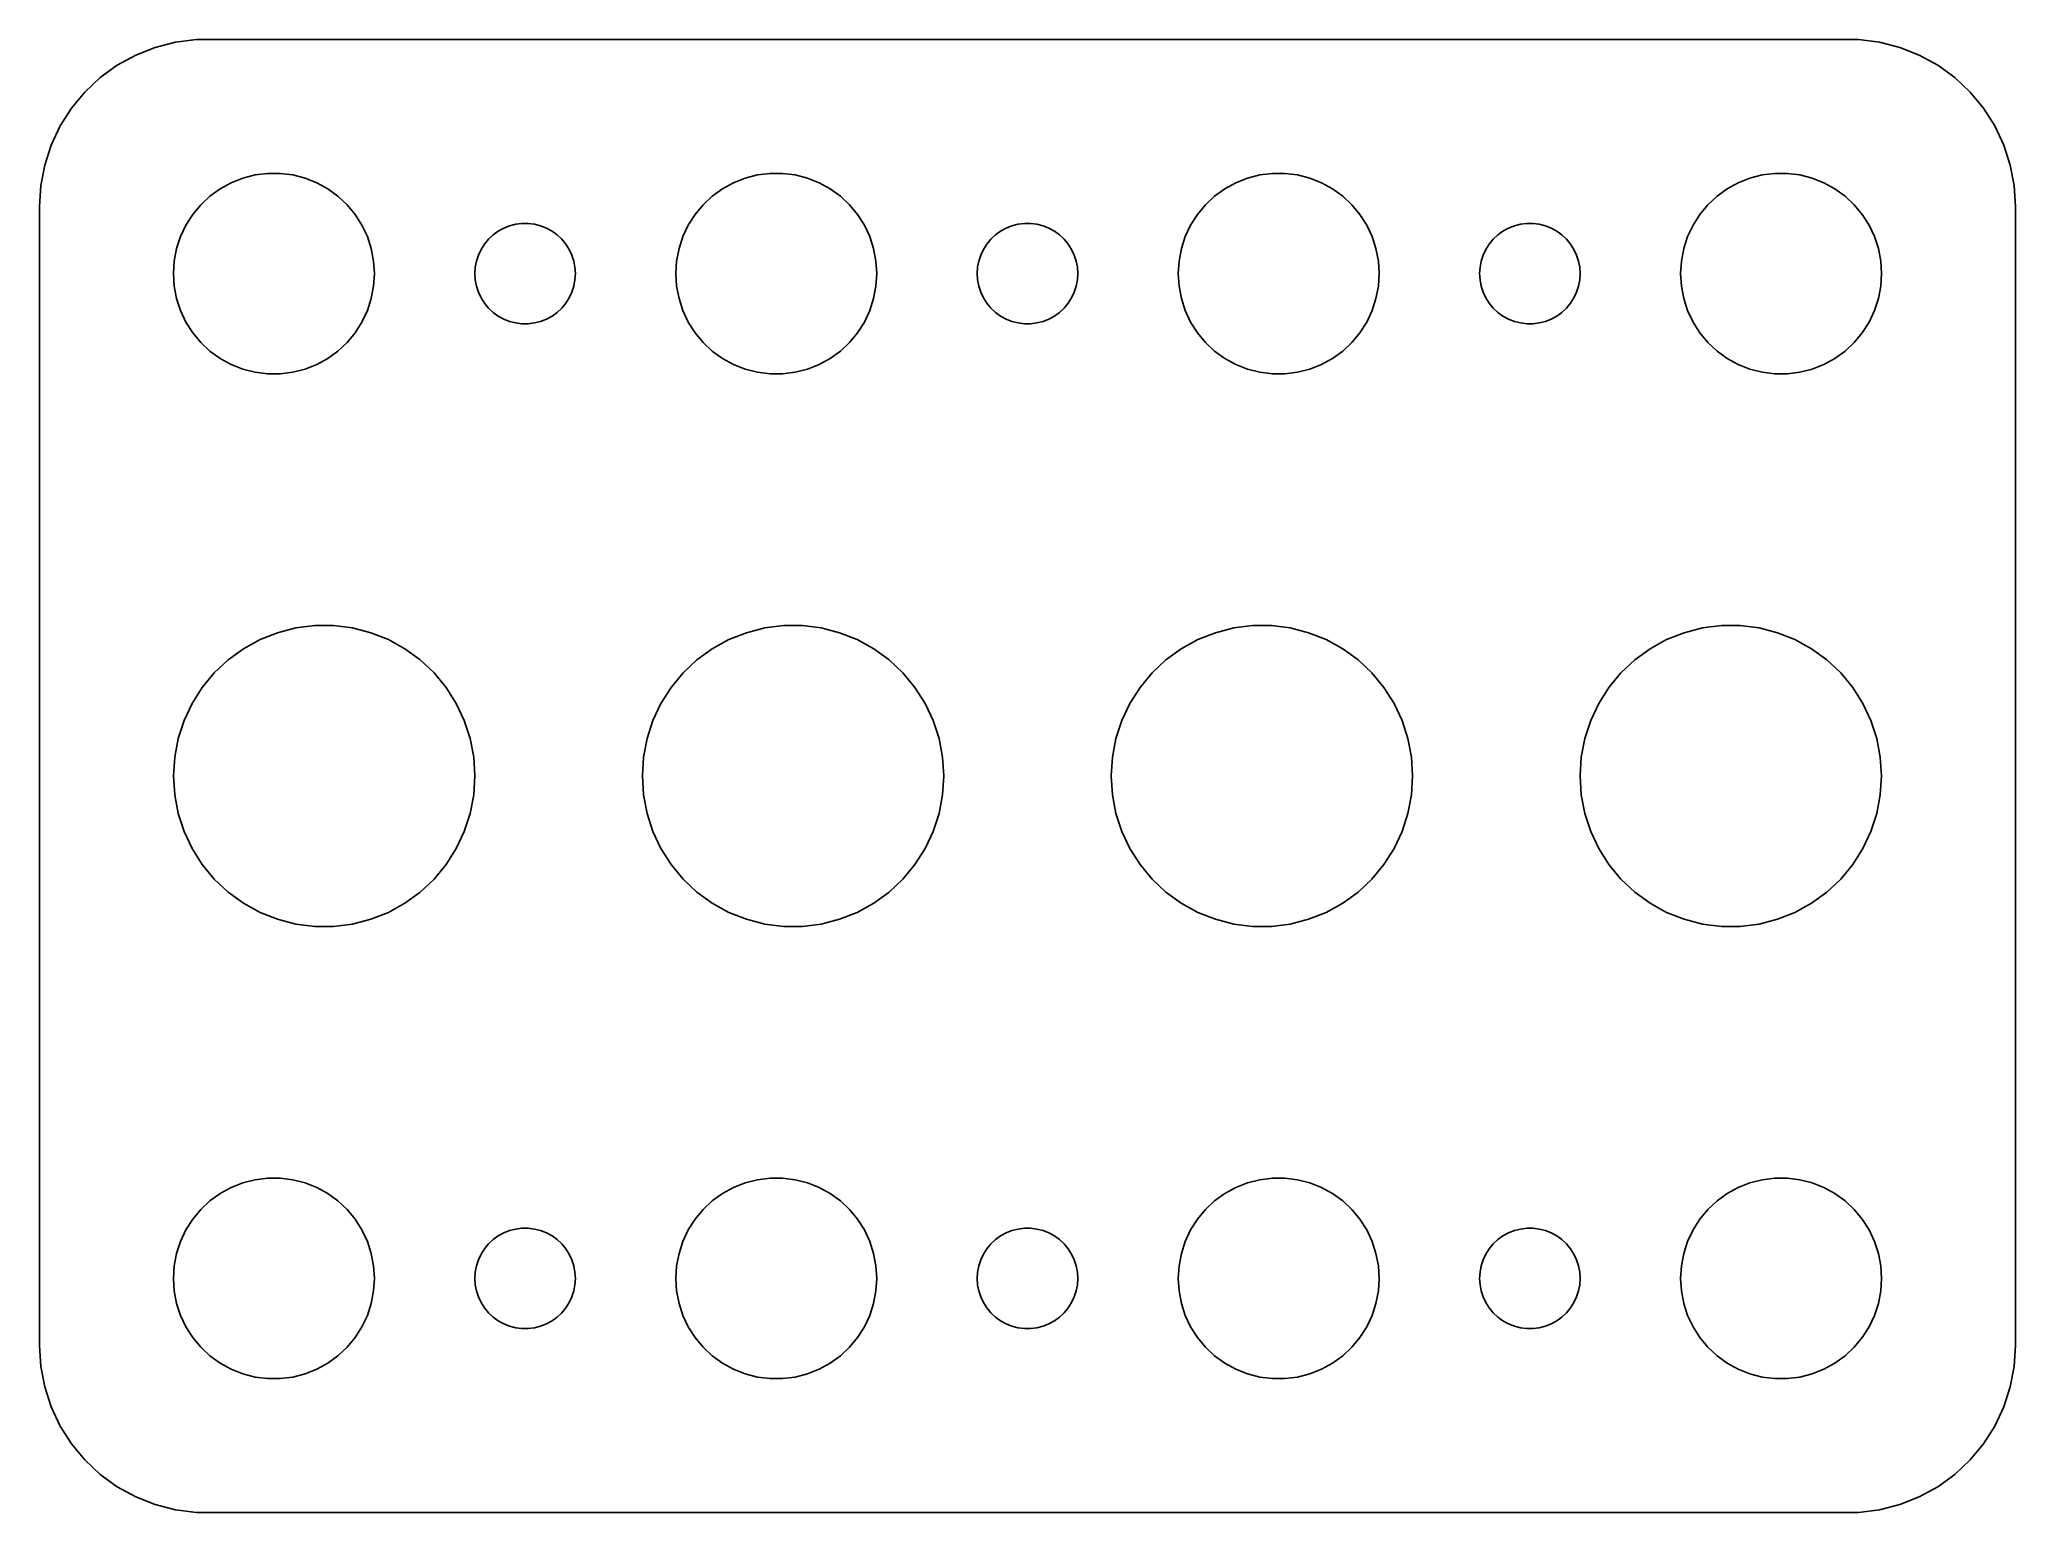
# Model space of a CAD drawing. Header units: metres. Extents: x -29.5 to 29.5, y 32 to 76.
import ezdxf

# ---------------------------------------------------------------- set-up
doc = ezdxf.new("R2010")
doc.units = ezdxf.units.M

msp = doc.modelspace()

# ---------------------------------------------------------------- linework, layer by layer
for p, q in [((-26.6289, 75.5241), (-27.1791, 75.2216)), ((-26.0451, 75.7553), (-26.6289, 75.5241)), ((-25.4369, 75.9114), (-26.0451, 75.7553)), ((-24.8139, 75.9901), (-25.4369, 75.9114)), ((24.8139, 75.9901), (-24.8139, 75.9901)), ((25.4369, 75.9114), (24.8139, 75.9901)), ((26.0451, 75.7553), (25.4369, 75.9114)), ((26.6289, 75.5241), (26.0451, 75.7553)), ((27.1791, 75.2216), (26.6289, 75.5241)), ((-27.1791, 75.2216), (-27.6871, 74.8526)), ((27.6871, 74.8526), (27.1791, 75.2216)), ((-28.1448, 74.4227), (-28.5451, 73.9389)), ((-27.6871, 74.8526), (-28.1448, 74.4227)), ((28.1448, 74.4227), (27.6871, 74.8526)), ((28.5451, 73.9389), (28.1448, 74.4227)), ((-28.5451, 73.9389), (-28.8815, 73.4088)), ((28.8815, 73.4088), (28.5451, 73.9389)), ((-28.8815, 73.4088), (-29.1489, 72.8406)), ((29.1489, 72.8406), (28.8815, 73.4088)), ((-29.1489, 72.8406), (-29.3429, 72.2434)), ((29.3429, 72.2434), (29.1489, 72.8406)), ((-29.3429, 72.2434), (-29.4606, 71.6267)), ((-23.0621, 71.9469), (-22.6884, 71.9941)), ((-22.6884, 71.9941), (-22.3116, 71.9941)), ((-22.3116, 71.9941), (-21.9379, 71.9469)), ((-8.06213, 71.9469), (-7.68837, 71.9941)), ((-7.68837, 71.9941), (-7.31161, 71.9941)), ((-7.31161, 71.9941), (-6.93785, 71.9469)), ((6.93785, 71.9469), (7.31161, 71.9941)), ((7.31161, 71.9941), (7.68837, 71.9941)), ((7.68837, 71.9941), (8.06213, 71.9469)), ((21.9379, 71.9469), (22.3116, 71.9941)), ((22.3116, 71.9941), (22.6884, 71.9941)), ((22.6884, 71.9941), (23.0621, 71.9469)), ((29.4606, 71.6267), (29.3429, 72.2434)), ((-29.4606, 71.6267), (-29.5, 71)), ((-24.4123, 71.3115), (-24.1075, 71.533)), ((-24.1075, 71.533), (-23.7773, 71.7145)), ((-23.7773, 71.7145), (-23.427, 71.8532)), ((-23.427, 71.8532), (-23.0621, 71.9469)), ((-21.9379, 71.9469), (-21.5729, 71.8532)), ((-21.5729, 71.8532), (-21.2227, 71.7145)), ((-21.2227, 71.7145), (-20.8925, 71.533)), ((-20.8925, 71.533), (-20.5877, 71.3115)), ((-9.41226, 71.3115), (-9.10747, 71.533)), ((-9.10747, 71.533), (-8.77733, 71.7145)), ((-8.77733, 71.7145), (-8.42705, 71.8532)), ((-8.42705, 71.8532), (-8.06213, 71.9469)), ((-6.93785, 71.9469), (-6.57294, 71.8532)), ((-6.57294, 71.8532), (-6.22266, 71.7145)), ((-6.22266, 71.7145), (-5.89252, 71.533)), ((-5.89252, 71.533), (-5.58772, 71.3115)), ((5.58772, 71.3115), (5.89252, 71.533)), ((5.89252, 71.533), (6.22266, 71.7145)), ((6.22266, 71.7145), (6.57294, 71.8532)), ((6.57294, 71.8532), (6.93785, 71.9469)), ((8.06213, 71.9469), (8.42705, 71.8532)), ((8.42705, 71.8532), (8.77733, 71.7145)), ((8.77733, 71.7145), (9.10747, 71.533)), ((9.10747, 71.533), (9.41226, 71.3115)), ((20.5877, 71.3115), (20.8925, 71.533)), ((20.8925, 71.533), (21.2227, 71.7145)), ((21.2227, 71.7145), (21.5729, 71.8532)), ((21.5729, 71.8532), (21.9379, 71.9469)), ((23.0621, 71.9469), (23.427, 71.8532)), ((23.427, 71.8532), (23.7773, 71.7145)), ((23.7773, 71.7145), (24.1075, 71.533)), ((24.1075, 71.533), (24.4123, 71.3115)), ((29.5, 71), (29.4606, 71.6267)), ((-29.5, 71), (-29.5, 37)), ((-24.927, 70.7634), (-24.6869, 71.0536)), ((-24.6869, 71.0536), (-24.4123, 71.3115)), ((-20.5877, 71.3115), (-20.3131, 71.0536)), ((-20.3131, 71.0536), (-20.0729, 70.7634)), ((-9.92705, 70.7634), (-9.6869, 71.0536)), ((-9.6869, 71.0536), (-9.41226, 71.3115)), ((-5.58772, 71.3115), (-5.31308, 71.0536)), ((-5.31308, 71.0536), (-5.07294, 70.7634)), ((5.07294, 70.7634), (5.31308, 71.0536)), ((5.31308, 71.0536), (5.58772, 71.3115)), ((9.41226, 71.3115), (9.6869, 71.0536)), ((9.6869, 71.0536), (9.92705, 70.7634)), ((20.0729, 70.7634), (20.3131, 71.0536)), ((20.3131, 71.0536), (20.5877, 71.3115)), ((24.4123, 71.3115), (24.6869, 71.0536)), ((24.6869, 71.0536), (24.927, 70.7634)), ((29.5, 37), (29.5, 71)), ((-25.2893, 70.1044), (-25.1289, 70.4453)), ((-25.1289, 70.4453), (-24.927, 70.7634)), ((-20.0729, 70.7634), (-19.8711, 70.4453)), ((-19.8711, 70.4453), (-19.7107, 70.1044)), ((-15.9561, 70.1558), (-15.8037, 70.2665)), ((-15.8037, 70.2665), (-15.6387, 70.3572)), ((-15.6387, 70.3572), (-15.4635, 70.4266)), ((-15.4635, 70.4266), (-15.2811, 70.4734)), ((-15.2811, 70.4734), (-15.0942, 70.497)), ((-15.0942, 70.497), (-14.9058, 70.497)), ((-14.9058, 70.497), (-14.7189, 70.4734)), ((-14.7189, 70.4734), (-14.5365, 70.4266)), ((-14.5365, 70.4266), (-14.3613, 70.3572)), ((-14.3613, 70.3572), (-14.1963, 70.2665)), ((-14.1963, 70.2665), (-14.0439, 70.1558)), ((-10.2893, 70.1044), (-10.1289, 70.4453)), ((-10.1289, 70.4453), (-9.92705, 70.7634)), ((-5.07294, 70.7634), (-4.87108, 70.4453)), ((-4.87108, 70.4453), (-4.71066, 70.1044)), ((-0.956131, 70.1558), (-0.803726, 70.2665)), ((-0.803726, 70.2665), (-0.638657, 70.3572)), ((-0.638657, 70.3572), (-0.463516, 70.4266)), ((-0.463516, 70.4266), (-0.281067, 70.4734)), ((-0.281067, 70.4734), (-0.094177, 70.497)), ((-0.094177, 70.497), (0.094177, 70.497)), ((0.094177, 70.497), (0.281067, 70.4734)), ((0.281067, 70.4734), (0.463516, 70.4266)), ((0.463516, 70.4266), (0.638657, 70.3572)), ((0.638657, 70.3572), (0.803726, 70.2665)), ((0.803726, 70.2665), (0.956131, 70.1558)), ((4.71066, 70.1044), (4.87108, 70.4453)), ((4.87108, 70.4453), (5.07294, 70.7634)), ((9.92705, 70.7634), (10.1289, 70.4453)), ((10.1289, 70.4453), (10.2893, 70.1044)), ((14.0439, 70.1558), (14.1963, 70.2665)), ((14.1963, 70.2665), (14.3613, 70.3572)), ((14.3613, 70.3572), (14.5365, 70.4266)), ((14.5365, 70.4266), (14.7189, 70.4734)), ((14.7189, 70.4734), (14.9058, 70.497)), ((14.9058, 70.497), (15.0942, 70.497)), ((15.0942, 70.497), (15.2811, 70.4734)), ((15.2811, 70.4734), (15.4635, 70.4266)), ((15.4635, 70.4266), (15.6387, 70.3572)), ((15.6387, 70.3572), (15.8037, 70.2665)), ((15.8037, 70.2665), (15.9561, 70.1558)), ((19.7107, 70.1044), (19.8711, 70.4453)), ((19.8711, 70.4453), (20.0729, 70.7634)), ((24.927, 70.7634), (25.1289, 70.4453)), ((25.1289, 70.4453), (25.2893, 70.1044)), ((-25.4763, 69.376), (-25.4057, 69.7461)), ((-25.4057, 69.7461), (-25.2893, 70.1044)), ((-19.7107, 70.1044), (-19.5942, 69.7461)), ((-19.5942, 69.7461), (-19.5237, 69.376)), ((-16.3947, 69.5522), (-16.3145, 69.7226)), ((-16.3145, 69.7226), (-16.2135, 69.8817)), ((-16.2135, 69.8817), (-16.0934, 70.0268)), ((-16.0934, 70.0268), (-15.9561, 70.1558)), ((-14.0439, 70.1558), (-13.9065, 70.0268)), ((-13.9065, 70.0268), (-13.7865, 69.8817)), ((-13.7865, 69.8817), (-13.6855, 69.7226)), ((-13.6855, 69.7226), (-13.6053, 69.5522)), ((-10.4763, 69.376), (-10.4057, 69.7461)), ((-10.4057, 69.7461), (-10.2893, 70.1044)), ((-4.71066, 70.1044), (-4.59424, 69.7461)), ((-4.59424, 69.7461), (-4.52365, 69.376)), ((-1.39465, 69.5522), (-1.31445, 69.7226)), ((-1.31445, 69.7226), (-1.21352, 69.8817)), ((-1.21352, 69.8817), (-1.09344, 70.0268)), ((-1.09344, 70.0268), (-0.956131, 70.1558)), ((0.956131, 70.1558), (1.09344, 70.0268)), ((1.09344, 70.0268), (1.21352, 69.8817)), ((1.21352, 69.8817), (1.31445, 69.7226)), ((1.31445, 69.7226), (1.39465, 69.5522)), ((4.52365, 69.376), (4.59424, 69.7461)), ((4.59424, 69.7461), (4.71066, 70.1044)), ((10.2893, 70.1044), (10.4057, 69.7461)), ((10.4057, 69.7461), (10.4763, 69.376)), ((13.6053, 69.5522), (13.6855, 69.7226)), ((13.6855, 69.7226), (13.7865, 69.8817)), ((13.7865, 69.8817), (13.9065, 70.0268)), ((13.9065, 70.0268), (14.0439, 70.1558)), ((15.9561, 70.1558), (16.0934, 70.0268)), ((16.0934, 70.0268), (16.2135, 69.8817)), ((16.2135, 69.8817), (16.3145, 69.7226)), ((16.3145, 69.7226), (16.3947, 69.5522)), ((19.5237, 69.376), (19.5942, 69.7461)), ((19.5942, 69.7461), (19.7107, 70.1044)), ((25.2893, 70.1044), (25.4057, 69.7461)), ((25.4057, 69.7461), (25.4763, 69.376)), ((-25.5, 69), (-25.4763, 69.376)), ((-19.5237, 69.376), (-19.5, 69)), ((-16.5, 69), (-16.4882, 69.188)), ((-16.4882, 69.188), (-16.4529, 69.373)), ((-16.4529, 69.373), (-16.3947, 69.5522)), ((-13.6053, 69.5522), (-13.5471, 69.373)), ((-13.5471, 69.373), (-13.5118, 69.188)), ((-13.5118, 69.188), (-13.5, 69)), ((-10.5, 69), (-10.4763, 69.376)), ((-4.52365, 69.376), (-4.5, 69)), ((-1.5, 69), (-1.48816, 69.188)), ((-1.48816, 69.188), (-1.45287, 69.373)), ((-1.45287, 69.373), (-1.39465, 69.5522)), ((1.39465, 69.5522), (1.45287, 69.373)), ((1.45287, 69.373), (1.48816, 69.188)), ((1.48816, 69.188), (1.5, 69)), ((4.5, 69), (4.52365, 69.376)), ((10.4763, 69.376), (10.5, 69)), ((13.5, 69), (13.5118, 69.188)), ((13.5118, 69.188), (13.5471, 69.373)), ((13.5471, 69.373), (13.6053, 69.5522)), ((16.3947, 69.5522), (16.4529, 69.373)), ((16.4529, 69.373), (16.4882, 69.188)), ((16.4882, 69.188), (16.5, 69)), ((19.5, 69), (19.5237, 69.376)), ((25.4763, 69.376), (25.5, 69)), ((-25.4763, 68.624), (-25.5, 69)), ((-25.4057, 68.2539), (-25.4763, 68.624)), ((-19.5237, 68.624), (-19.5942, 68.2539)), ((-19.5, 69), (-19.5237, 68.624)), ((-16.4882, 68.812), (-16.5, 69)), ((-16.4529, 68.627), (-16.4882, 68.812)), ((-16.3947, 68.4478), (-16.4529, 68.627)), ((-16.3145, 68.2774), (-16.3947, 68.4478)), ((-13.6053, 68.4478), (-13.6855, 68.2774)), ((-13.5471, 68.627), (-13.6053, 68.4478)), ((-13.5118, 68.812), (-13.5471, 68.627)), ((-13.5, 69), (-13.5118, 68.812)), ((-10.4763, 68.624), (-10.5, 69)), ((-10.4057, 68.2539), (-10.4763, 68.624)), ((-4.52365, 68.624), (-4.59424, 68.2539)), ((-4.5, 69), (-4.52365, 68.624)), ((-1.48816, 68.812), (-1.5, 69)), ((-1.45287, 68.627), (-1.48816, 68.812)), ((-1.39465, 68.4478), (-1.45287, 68.627)), ((-1.31445, 68.2774), (-1.39465, 68.4478)), ((1.39465, 68.4478), (1.31445, 68.2774)), ((1.45287, 68.627), (1.39465, 68.4478)), ((1.48816, 68.812), (1.45287, 68.627)), ((1.5, 69), (1.48816, 68.812)), ((4.52365, 68.624), (4.5, 69)), ((4.59424, 68.2539), (4.52365, 68.624)), ((10.4763, 68.624), (10.4057, 68.2539)), ((10.5, 69), (10.4763, 68.624)), ((13.5118, 68.812), (13.5, 69)), ((13.5471, 68.627), (13.5118, 68.812)), ((13.6053, 68.4478), (13.5471, 68.627)), ((13.6855, 68.2774), (13.6053, 68.4478)), ((16.3947, 68.4478), (16.3145, 68.2774)), ((16.4529, 68.627), (16.3947, 68.4478)), ((16.4882, 68.812), (16.4529, 68.627)), ((16.5, 69), (16.4882, 68.812)), ((19.5237, 68.624), (19.5, 69)), ((19.5942, 68.2539), (19.5237, 68.624)), ((25.4763, 68.624), (25.4057, 68.2539)), ((25.5, 69), (25.4763, 68.624)), ((-25.2893, 67.8956), (-25.4057, 68.2539)), ((-25.1289, 67.5547), (-25.2893, 67.8956)), ((-19.7107, 67.8956), (-19.8711, 67.5547)), ((-19.5942, 68.2539), (-19.7107, 67.8956)), ((-16.2135, 68.1183), (-16.3145, 68.2774)), ((-16.0934, 67.9732), (-16.2135, 68.1183)), ((-15.9561, 67.8442), (-16.0934, 67.9732)), ((-13.9065, 67.9732), (-14.0439, 67.8442)), ((-13.7865, 68.1183), (-13.9065, 67.9732)), ((-13.6855, 68.2774), (-13.7865, 68.1183)), ((-10.2893, 67.8956), (-10.4057, 68.2539)), ((-10.1289, 67.5547), (-10.2893, 67.8956)), ((-4.71066, 67.8956), (-4.87108, 67.5547)), ((-4.59424, 68.2539), (-4.71066, 67.8956)), ((-1.21352, 68.1183), (-1.31445, 68.2774)), ((-1.09344, 67.9732), (-1.21352, 68.1183)), ((-0.956131, 67.8442), (-1.09344, 67.9732)), ((1.09344, 67.9732), (0.956131, 67.8442)), ((1.21352, 68.1183), (1.09344, 67.9732)), ((1.31445, 68.2774), (1.21352, 68.1183)), ((4.71066, 67.8956), (4.59424, 68.2539)), ((4.87108, 67.5547), (4.71066, 67.8956)), ((10.2893, 67.8956), (10.1289, 67.5547)), ((10.4057, 68.2539), (10.2893, 67.8956)), ((13.7865, 68.1183), (13.6855, 68.2774)), ((13.9065, 67.9732), (13.7865, 68.1183)), ((14.0439, 67.8442), (13.9065, 67.9732)), ((16.0934, 67.9732), (15.9561, 67.8442)), ((16.2135, 68.1183), (16.0934, 67.9732)), ((16.3145, 68.2774), (16.2135, 68.1183)), ((19.7107, 67.8956), (19.5942, 68.2539)), ((19.8711, 67.5547), (19.7107, 67.8956)), ((25.2893, 67.8956), (25.1289, 67.5547)), ((25.4057, 68.2539), (25.2893, 67.8956)), ((-24.927, 67.2366), (-25.1289, 67.5547)), ((-19.8711, 67.5547), (-20.0729, 67.2366)), ((-15.8037, 67.7335), (-15.9561, 67.8442)), ((-15.6387, 67.6427), (-15.8037, 67.7335)), ((-15.4635, 67.5734), (-15.6387, 67.6427)), ((-15.2811, 67.5266), (-15.4635, 67.5734)), ((-15.0942, 67.5029), (-15.2811, 67.5266)), ((-14.9058, 67.5029), (-15.0942, 67.5029)), ((-14.7189, 67.5266), (-14.9058, 67.5029)), ((-14.5365, 67.5734), (-14.7189, 67.5266)), ((-14.3613, 67.6427), (-14.5365, 67.5734)), ((-14.1963, 67.7335), (-14.3613, 67.6427)), ((-14.0439, 67.8442), (-14.1963, 67.7335)), ((-9.92705, 67.2366), (-10.1289, 67.5547)), ((-4.87108, 67.5547), (-5.07294, 67.2366)), ((-0.803726, 67.7335), (-0.956131, 67.8442)), ((-0.638657, 67.6427), (-0.803726, 67.7335)), ((-0.463516, 67.5734), (-0.638657, 67.6427)), ((-0.281067, 67.5266), (-0.463516, 67.5734)), ((-0.094177, 67.5029), (-0.281067, 67.5266)), ((0.094177, 67.5029), (-0.094177, 67.5029)), ((0.281067, 67.5266), (0.094177, 67.5029)), ((0.463516, 67.5734), (0.281067, 67.5266)), ((0.638657, 67.6427), (0.463516, 67.5734)), ((0.803726, 67.7335), (0.638657, 67.6427)), ((0.956131, 67.8442), (0.803726, 67.7335)), ((5.07294, 67.2366), (4.87108, 67.5547)), ((10.1289, 67.5547), (9.92705, 67.2366)), ((14.1963, 67.7335), (14.0439, 67.8442)), ((14.3613, 67.6427), (14.1963, 67.7335)), ((14.5365, 67.5734), (14.3613, 67.6427)), ((14.7189, 67.5266), (14.5365, 67.5734)), ((14.9058, 67.5029), (14.7189, 67.5266)), ((15.0942, 67.5029), (14.9058, 67.5029)), ((15.2811, 67.5266), (15.0942, 67.5029)), ((15.4635, 67.5734), (15.2811, 67.5266)), ((15.6387, 67.6427), (15.4635, 67.5734)), ((15.8037, 67.7335), (15.6387, 67.6427)), ((15.9561, 67.8442), (15.8037, 67.7335)), ((20.0729, 67.2366), (19.8711, 67.5547)), ((25.1289, 67.5547), (24.927, 67.2366)), ((-24.6869, 66.9464), (-24.927, 67.2366)), ((-24.4123, 66.6884), (-24.6869, 66.9464)), ((-24.1075, 66.467), (-24.4123, 66.6884)), ((-20.5877, 66.6884), (-20.8925, 66.467)), ((-20.3131, 66.9464), (-20.5877, 66.6884)), ((-20.0729, 67.2366), (-20.3131, 66.9464)), ((-9.6869, 66.9464), (-9.92705, 67.2366)), ((-9.41226, 66.6884), (-9.6869, 66.9464)), ((-9.10747, 66.467), (-9.41226, 66.6884)), ((-5.58772, 66.6884), (-5.89252, 66.467)), ((-5.31308, 66.9464), (-5.58772, 66.6884)), ((-5.07294, 67.2366), (-5.31308, 66.9464)), ((5.31308, 66.9464), (5.07294, 67.2366)), ((5.58772, 66.6884), (5.31308, 66.9464)), ((5.89252, 66.467), (5.58772, 66.6884)), ((9.41226, 66.6884), (9.10747, 66.467)), ((9.6869, 66.9464), (9.41226, 66.6884)), ((9.92705, 67.2366), (9.6869, 66.9464)), ((20.3131, 66.9464), (20.0729, 67.2366)), ((20.5877, 66.6884), (20.3131, 66.9464)), ((20.8925, 66.467), (20.5877, 66.6884)), ((24.4123, 66.6884), (24.1075, 66.467)), ((24.6869, 66.9464), (24.4123, 66.6884)), ((24.927, 67.2366), (24.6869, 66.9464)), ((-23.7773, 66.2855), (-24.1075, 66.467)), ((-23.427, 66.1468), (-23.7773, 66.2855)), ((-23.0621, 66.0531), (-23.427, 66.1468)), ((-21.5729, 66.1468), (-21.9379, 66.0531)), ((-21.2227, 66.2855), (-21.5729, 66.1468)), ((-20.8925, 66.467), (-21.2227, 66.2855)), ((-8.77733, 66.2855), (-9.10747, 66.467)), ((-8.42705, 66.1468), (-8.77733, 66.2855)), ((-8.06213, 66.0531), (-8.42705, 66.1468)), ((-6.57294, 66.1468), (-6.93785, 66.0531)), ((-6.22266, 66.2855), (-6.57294, 66.1468)), ((-5.89252, 66.467), (-6.22266, 66.2855)), ((6.22266, 66.2855), (5.89252, 66.467)), ((6.57294, 66.1468), (6.22266, 66.2855)), ((6.93785, 66.0531), (6.57294, 66.1468)), ((8.42705, 66.1468), (8.06213, 66.0531)), ((8.77733, 66.2855), (8.42705, 66.1468)), ((9.10747, 66.467), (8.77733, 66.2855)), ((21.2227, 66.2855), (20.8925, 66.467)), ((21.5729, 66.1468), (21.2227, 66.2855)), ((21.9379, 66.0531), (21.5729, 66.1468)), ((23.427, 66.1468), (23.0621, 66.0531)), ((23.7773, 66.2855), (23.427, 66.1468)), ((24.1075, 66.467), (23.7773, 66.2855)), ((-22.6884, 66.0059), (-23.0621, 66.0531)), ((-22.3116, 66.0059), (-22.6884, 66.0059)), ((-21.9379, 66.0531), (-22.3116, 66.0059)), ((-7.68837, 66.0059), (-8.06213, 66.0531)), ((-7.31161, 66.0059), (-7.68837, 66.0059)), ((-6.93785, 66.0531), (-7.31161, 66.0059)), ((7.31161, 66.0059), (6.93785, 66.0531)), ((7.68837, 66.0059), (7.31161, 66.0059)), ((8.06213, 66.0531), (7.68837, 66.0059)), ((22.3116, 66.0059), (21.9379, 66.0531)), ((22.6884, 66.0059), (22.3116, 66.0059)), ((23.0621, 66.0531), (22.6884, 66.0059)), ((-22.3906, 58.2797), (-21.8432, 58.4203)), ((-21.8432, 58.4203), (-21.2825, 58.4911)), ((-21.2825, 58.4911), (-20.7174, 58.4911)), ((-20.7174, 58.4911), (-20.1568, 58.4203)), ((-20.1568, 58.4203), (-19.6094, 58.2797)), ((-8.39056, 58.2797), (-7.8432, 58.4203)), ((-7.8432, 58.4203), (-7.28255, 58.4911)), ((-7.28255, 58.4911), (-6.71744, 58.4911)), ((-6.71744, 58.4911), (-6.15678, 58.4203)), ((-6.15678, 58.4203), (-5.60942, 58.2797)), ((5.60942, 58.2797), (6.15678, 58.4203)), ((6.15678, 58.4203), (6.71744, 58.4911)), ((6.71744, 58.4911), (7.28255, 58.4911)), ((7.28255, 58.4911), (7.8432, 58.4203)), ((7.8432, 58.4203), (8.39056, 58.2797)), ((19.6094, 58.2797), (20.1568, 58.4203)), ((20.1568, 58.4203), (20.7174, 58.4911)), ((20.7174, 58.4911), (21.2825, 58.4911)), ((21.2825, 58.4911), (21.8432, 58.4203)), ((21.8432, 58.4203), (22.3906, 58.2797)), ((-23.4112, 57.7995), (-22.916, 58.0717)), ((-22.916, 58.0717), (-22.3906, 58.2797)), ((-19.6094, 58.2797), (-19.084, 58.0717)), ((-19.084, 58.0717), (-18.5888, 57.7995)), ((-9.41121, 57.7995), (-8.916, 58.0717)), ((-8.916, 58.0717), (-8.39056, 58.2797)), ((-5.60942, 58.2797), (-5.08398, 58.0717)), ((-5.08398, 58.0717), (-4.58878, 57.7995)), ((4.58878, 57.7995), (5.08398, 58.0717)), ((5.08398, 58.0717), (5.60942, 58.2797)), ((8.39056, 58.2797), (8.916, 58.0717)), ((8.916, 58.0717), (9.41121, 57.7995)), ((18.5888, 57.7995), (19.084, 58.0717)), ((19.084, 58.0717), (19.6094, 58.2797)), ((22.3906, 58.2797), (22.916, 58.0717)), ((22.916, 58.0717), (23.4112, 57.7995)), ((-24.2803, 57.0805), (-23.8684, 57.4673)), ((-23.8684, 57.4673), (-23.4112, 57.7995)), ((-18.5888, 57.7995), (-18.1316, 57.4673)), ((-18.1316, 57.4673), (-17.7196, 57.0805)), ((-10.2803, 57.0805), (-9.86839, 57.4673)), ((-9.86839, 57.4673), (-9.41121, 57.7995)), ((-4.58878, 57.7995), (-4.13159, 57.4673)), ((-4.13159, 57.4673), (-3.71964, 57.0805)), ((3.71964, 57.0805), (4.13159, 57.4673)), ((4.13159, 57.4673), (4.58878, 57.7995)), ((9.41121, 57.7995), (9.86839, 57.4673)), ((9.86839, 57.4673), (10.2803, 57.0805)), ((17.7196, 57.0805), (18.1316, 57.4673)), ((18.1316, 57.4673), (18.5888, 57.7995)), ((23.4112, 57.7995), (23.8684, 57.4673)), ((23.8684, 57.4673), (24.2803, 57.0805)), ((-24.9434, 56.1679), (-24.6406, 56.645)), ((-24.6406, 56.645), (-24.2803, 57.0805)), ((-17.7196, 57.0805), (-17.3594, 56.645)), ((-17.3594, 56.645), (-17.0566, 56.1679)), ((-10.9434, 56.1679), (-10.6406, 56.645)), ((-10.6406, 56.645), (-10.2803, 57.0805)), ((-3.71964, 57.0805), (-3.35942, 56.645)), ((-3.35942, 56.645), (-3.05661, 56.1679)), ((3.05661, 56.1679), (3.35942, 56.645)), ((3.35942, 56.645), (3.71964, 57.0805)), ((10.2803, 57.0805), (10.6406, 56.645)), ((10.6406, 56.645), (10.9434, 56.1679)), ((17.0566, 56.1679), (17.3594, 56.645)), ((17.3594, 56.645), (17.7196, 57.0805)), ((24.2803, 57.0805), (24.6406, 56.645)), ((24.6406, 56.645), (24.9434, 56.1679)), ((-25.184, 55.6566), (-24.9434, 56.1679)), ((-17.0566, 56.1679), (-16.816, 55.6566)), ((-11.184, 55.6566), (-10.9434, 56.1679)), ((-3.05661, 56.1679), (-2.81599, 55.6566)), ((2.81599, 55.6566), (3.05661, 56.1679)), ((10.9434, 56.1679), (11.184, 55.6566)), ((16.816, 55.6566), (17.0566, 56.1679)), ((24.9434, 56.1679), (25.184, 55.6566)), ((-25.3586, 55.1191), (-25.184, 55.6566)), ((-16.816, 55.6566), (-16.6414, 55.1191)), ((-11.3586, 55.1191), (-11.184, 55.6566)), ((-2.81599, 55.6566), (-2.64137, 55.1191)), ((2.64137, 55.1191), (2.81599, 55.6566)), ((11.184, 55.6566), (11.3586, 55.1191)), ((16.6414, 55.1191), (16.816, 55.6566)), ((25.184, 55.6566), (25.3586, 55.1191)), ((-25.4645, 54.564), (-25.3586, 55.1191)), ((-16.6414, 55.1191), (-16.5355, 54.564)), ((-11.4645, 54.564), (-11.3586, 55.1191)), ((-2.64137, 55.1191), (-2.53548, 54.564)), ((2.53548, 54.564), (2.64137, 55.1191)), ((11.3586, 55.1191), (11.4645, 54.564)), ((16.5355, 54.564), (16.6414, 55.1191)), ((25.3586, 55.1191), (25.4645, 54.564)), ((-25.5, 54), (-25.4645, 54.564)), ((-16.5355, 54.564), (-16.5, 54)), ((-11.5, 54), (-11.4645, 54.564)), ((-2.53548, 54.564), (-2.5, 54)), ((2.5, 54), (2.53548, 54.564)), ((11.4645, 54.564), (11.5, 54)), ((16.5, 54), (16.5355, 54.564)), ((25.4645, 54.564), (25.5, 54)), ((-25.4645, 53.436), (-25.5, 54)), ((-16.5, 54), (-16.5355, 53.436)), ((-11.4645, 53.436), (-11.5, 54)), ((-2.5, 54), (-2.53548, 53.436)), ((2.53548, 53.436), (2.5, 54)), ((11.5, 54), (11.4645, 53.436)), ((16.5355, 53.436), (16.5, 54)), ((25.5, 54), (25.4645, 53.436)), ((-25.3586, 52.8809), (-25.4645, 53.436)), ((-16.5355, 53.436), (-16.6414, 52.8809)), ((-11.3586, 52.8809), (-11.4645, 53.436)), ((-2.53548, 53.436), (-2.64137, 52.8809)), ((2.64137, 52.8809), (2.53548, 53.436)), ((11.4645, 53.436), (11.3586, 52.8809)), ((16.6414, 52.8809), (16.5355, 53.436)), ((25.4645, 53.436), (25.3586, 52.8809)), ((-25.184, 52.3434), (-25.3586, 52.8809)), ((-16.6414, 52.8809), (-16.816, 52.3434)), ((-11.184, 52.3434), (-11.3586, 52.8809)), ((-2.64137, 52.8809), (-2.81599, 52.3434)), ((2.81599, 52.3434), (2.64137, 52.8809)), ((11.3586, 52.8809), (11.184, 52.3434)), ((16.816, 52.3434), (16.6414, 52.8809)), ((25.3586, 52.8809), (25.184, 52.3434)), ((-24.9434, 51.8321), (-25.184, 52.3434)), ((-16.816, 52.3434), (-17.0566, 51.8321)), ((-10.9434, 51.8321), (-11.184, 52.3434)), ((-2.81599, 52.3434), (-3.05661, 51.8321)), ((3.05661, 51.8321), (2.81599, 52.3434)), ((11.184, 52.3434), (10.9434, 51.8321)), ((17.0566, 51.8321), (16.816, 52.3434)), ((25.184, 52.3434), (24.9434, 51.8321)), ((-24.6406, 51.355), (-24.9434, 51.8321)), ((-24.2803, 50.9195), (-24.6406, 51.355)), ((-17.3594, 51.355), (-17.7196, 50.9195)), ((-17.0566, 51.8321), (-17.3594, 51.355)), ((-10.6406, 51.355), (-10.9434, 51.8321)), ((-10.2803, 50.9195), (-10.6406, 51.355)), ((-3.35942, 51.355), (-3.71964, 50.9195)), ((-3.05661, 51.8321), (-3.35942, 51.355)), ((3.35942, 51.355), (3.05661, 51.8321)), ((3.71964, 50.9195), (3.35942, 51.355)), ((10.6406, 51.355), (10.2803, 50.9195)), ((10.9434, 51.8321), (10.6406, 51.355)), ((17.3594, 51.355), (17.0566, 51.8321)), ((17.7196, 50.9195), (17.3594, 51.355)), ((24.6406, 51.355), (24.2803, 50.9195)), ((24.9434, 51.8321), (24.6406, 51.355)), ((-23.8684, 50.5327), (-24.2803, 50.9195)), ((-17.7196, 50.9195), (-18.1316, 50.5327)), ((-9.86839, 50.5327), (-10.2803, 50.9195)), ((-3.71964, 50.9195), (-4.13159, 50.5327)), ((4.13159, 50.5327), (3.71964, 50.9195)), ((10.2803, 50.9195), (9.86839, 50.5327)), ((18.1316, 50.5327), (17.7196, 50.9195)), ((24.2803, 50.9195), (23.8684, 50.5327)), ((-23.4112, 50.2005), (-23.8684, 50.5327)), ((-22.916, 49.9283), (-23.4112, 50.2005)), ((-18.5888, 50.2005), (-19.084, 49.9283)), ((-18.1316, 50.5327), (-18.5888, 50.2005)), ((-9.41121, 50.2005), (-9.86839, 50.5327)), ((-8.916, 49.9283), (-9.41121, 50.2005)), ((-4.58878, 50.2005), (-5.08398, 49.9283)), ((-4.13159, 50.5327), (-4.58878, 50.2005)), ((4.58878, 50.2005), (4.13159, 50.5327)), ((5.08398, 49.9283), (4.58878, 50.2005)), ((9.41121, 50.2005), (8.916, 49.9283)), ((9.86839, 50.5327), (9.41121, 50.2005)), ((18.5888, 50.2005), (18.1316, 50.5327)), ((19.084, 49.9283), (18.5888, 50.2005)), ((23.4112, 50.2005), (22.916, 49.9283)), ((23.8684, 50.5327), (23.4112, 50.2005)), ((-22.3906, 49.7203), (-22.916, 49.9283)), ((-21.8432, 49.5797), (-22.3906, 49.7203)), ((-21.2825, 49.5089), (-21.8432, 49.5797)), ((-20.1568, 49.5797), (-20.7174, 49.5089)), ((-19.6094, 49.7203), (-20.1568, 49.5797)), ((-19.084, 49.9283), (-19.6094, 49.7203)), ((-8.39056, 49.7203), (-8.916, 49.9283)), ((-7.8432, 49.5797), (-8.39056, 49.7203)), ((-7.28255, 49.5089), (-7.8432, 49.5797)), ((-6.15678, 49.5797), (-6.71744, 49.5089)), ((-5.60942, 49.7203), (-6.15678, 49.5797)), ((-5.08398, 49.9283), (-5.60942, 49.7203)), ((5.60942, 49.7203), (5.08398, 49.9283)), ((6.15678, 49.5797), (5.60942, 49.7203)), ((6.71744, 49.5089), (6.15678, 49.5797)), ((7.8432, 49.5797), (7.28255, 49.5089)), ((8.39056, 49.7203), (7.8432, 49.5797)), ((8.916, 49.9283), (8.39056, 49.7203)), ((19.6094, 49.7203), (19.084, 49.9283)), ((20.1568, 49.5797), (19.6094, 49.7203)), ((20.7174, 49.5089), (20.1568, 49.5797)), ((21.8432, 49.5797), (21.2825, 49.5089)), ((22.3906, 49.7203), (21.8432, 49.5797)), ((22.916, 49.9283), (22.3906, 49.7203)), ((-20.7174, 49.5089), (-21.2825, 49.5089)), ((-6.71744, 49.5089), (-7.28255, 49.5089)), ((7.28255, 49.5089), (6.71744, 49.5089)), ((21.2825, 49.5089), (20.7174, 49.5089)), ((-23.427, 41.8532), (-23.0621, 41.9469)), ((-23.0621, 41.9469), (-22.6884, 41.9941)), ((-22.6884, 41.9941), (-22.3116, 41.9941)), ((-22.3116, 41.9941), (-21.9379, 41.9469)), ((-21.9379, 41.9469), (-21.5729, 41.8532)), ((-8.42705, 41.8532), (-8.06213, 41.9469)), ((-8.06213, 41.9469), (-7.68837, 41.9941)), ((-7.68837, 41.9941), (-7.31161, 41.9941)), ((-7.31161, 41.9941), (-6.93785, 41.9469)), ((-6.93785, 41.9469), (-6.57294, 41.8532)), ((6.57294, 41.8532), (6.93785, 41.9469)), ((6.93785, 41.9469), (7.31161, 41.9941)), ((7.31161, 41.9941), (7.68837, 41.9941)), ((7.68837, 41.9941), (8.06213, 41.9469)), ((8.06213, 41.9469), (8.42705, 41.8532)), ((21.5729, 41.8532), (21.9379, 41.9469)), ((21.9379, 41.9469), (22.3116, 41.9941)), ((22.3116, 41.9941), (22.6884, 41.9941)), ((22.6884, 41.9941), (23.0621, 41.9469)), ((23.0621, 41.9469), (23.427, 41.8532)), ((-24.6869, 41.0536), (-24.4123, 41.3116)), ((-24.4123, 41.3116), (-24.1075, 41.533)), ((-24.1075, 41.533), (-23.7773, 41.7145)), ((-23.7773, 41.7145), (-23.427, 41.8532)), ((-21.5729, 41.8532), (-21.2227, 41.7145)), ((-21.2227, 41.7145), (-20.8925, 41.533)), ((-20.8925, 41.533), (-20.5877, 41.3116)), ((-20.5877, 41.3116), (-20.3131, 41.0536)), ((-9.6869, 41.0536), (-9.41226, 41.3116)), ((-9.41226, 41.3116), (-9.10747, 41.533)), ((-9.10747, 41.533), (-8.77733, 41.7145)), ((-8.77733, 41.7145), (-8.42705, 41.8532)), ((-6.57294, 41.8532), (-6.22266, 41.7145)), ((-6.22266, 41.7145), (-5.89252, 41.533)), ((-5.89252, 41.533), (-5.58772, 41.3116)), ((-5.58772, 41.3116), (-5.31308, 41.0536)), ((5.31308, 41.0536), (5.58772, 41.3116)), ((5.58772, 41.3116), (5.89252, 41.533)), ((5.89252, 41.533), (6.22266, 41.7145)), ((6.22266, 41.7145), (6.57294, 41.8532)), ((8.42705, 41.8532), (8.77733, 41.7145)), ((8.77733, 41.7145), (9.10747, 41.533)), ((9.10747, 41.533), (9.41226, 41.3116)), ((9.41226, 41.3116), (9.6869, 41.0536)), ((20.3131, 41.0536), (20.5877, 41.3116)), ((20.5877, 41.3116), (20.8925, 41.533)), ((20.8925, 41.533), (21.2227, 41.7145)), ((21.2227, 41.7145), (21.5729, 41.8532)), ((23.427, 41.8532), (23.7773, 41.7145)), ((23.7773, 41.7145), (24.1075, 41.533)), ((24.1075, 41.533), (24.4123, 41.3116)), ((24.4123, 41.3116), (24.6869, 41.0536)), ((-25.1289, 40.4453), (-24.927, 40.7634)), ((-24.927, 40.7634), (-24.6869, 41.0536)), ((-20.3131, 41.0536), (-20.0729, 40.7634)), ((-20.0729, 40.7634), (-19.8711, 40.4453)), ((-10.1289, 40.4453), (-9.92705, 40.7634)), ((-9.92705, 40.7634), (-9.6869, 41.0536)), ((-5.31308, 41.0536), (-5.07294, 40.7634)), ((-5.07294, 40.7634), (-4.87108, 40.4453)), ((4.87108, 40.4453), (5.07294, 40.7634)), ((5.07294, 40.7634), (5.31308, 41.0536)), ((9.6869, 41.0536), (9.92705, 40.7634)), ((9.92705, 40.7634), (10.1289, 40.4453)), ((19.8711, 40.4453), (20.0729, 40.7634)), ((20.0729, 40.7634), (20.3131, 41.0536)), ((24.6869, 41.0536), (24.927, 40.7634)), ((24.927, 40.7634), (25.1289, 40.4453)), ((-25.2893, 40.1044), (-25.1289, 40.4453)), ((-19.8711, 40.4453), (-19.7107, 40.1044)), ((-16.0934, 40.0268), (-15.9561, 40.1558)), ((-15.9561, 40.1558), (-15.8037, 40.2665)), ((-15.8037, 40.2665), (-15.6387, 40.3573)), ((-15.6387, 40.3573), (-15.4635, 40.4266)), ((-15.4635, 40.4266), (-15.2811, 40.4734)), ((-15.2811, 40.4734), (-15.0942, 40.4971)), ((-15.0942, 40.4971), (-14.9058, 40.4971)), ((-14.9058, 40.4971), (-14.7189, 40.4734)), ((-14.7189, 40.4734), (-14.5365, 40.4266)), ((-14.5365, 40.4266), (-14.3613, 40.3573)), ((-14.3613, 40.3573), (-14.1963, 40.2665)), ((-14.1963, 40.2665), (-14.0439, 40.1558)), ((-14.0439, 40.1558), (-13.9065, 40.0268)), ((-10.2893, 40.1044), (-10.1289, 40.4453)), ((-4.87108, 40.4453), (-4.71066, 40.1044)), ((-1.09344, 40.0268), (-0.956131, 40.1558)), ((-0.956131, 40.1558), (-0.803726, 40.2665)), ((-0.803726, 40.2665), (-0.638657, 40.3573)), ((-0.638657, 40.3573), (-0.463516, 40.4266)), ((-0.463516, 40.4266), (-0.281067, 40.4734)), ((-0.281067, 40.4734), (-0.094177, 40.4971)), ((-0.094177, 40.4971), (0.094177, 40.4971)), ((0.094177, 40.4971), (0.281067, 40.4734)), ((0.281067, 40.4734), (0.463516, 40.4266)), ((0.463516, 40.4266), (0.638657, 40.3573)), ((0.638657, 40.3573), (0.803726, 40.2665)), ((0.803726, 40.2665), (0.956131, 40.1558)), ((0.956131, 40.1558), (1.09344, 40.0268)), ((4.71066, 40.1044), (4.87108, 40.4453)), ((10.1289, 40.4453), (10.2893, 40.1044)), ((13.9065, 40.0268), (14.0439, 40.1558)), ((14.0439, 40.1558), (14.1963, 40.2665)), ((14.1963, 40.2665), (14.3613, 40.3573)), ((14.3613, 40.3573), (14.5365, 40.4266)), ((14.5365, 40.4266), (14.7189, 40.4734)), ((14.7189, 40.4734), (14.9058, 40.4971)), ((14.9058, 40.4971), (15.0942, 40.4971)), ((15.0942, 40.4971), (15.2811, 40.4734)), ((15.2811, 40.4734), (15.4635, 40.4266)), ((15.4635, 40.4266), (15.6387, 40.3573)), ((15.6387, 40.3573), (15.8037, 40.2665)), ((15.8037, 40.2665), (15.9561, 40.1558)), ((15.9561, 40.1558), (16.0934, 40.0268)), ((19.7107, 40.1044), (19.8711, 40.4453)), ((25.1289, 40.4453), (25.2893, 40.1044)), ((-25.4763, 39.376), (-25.4057, 39.7461)), ((-25.4057, 39.7461), (-25.2893, 40.1044)), ((-19.7107, 40.1044), (-19.5942, 39.7461)), ((-19.5942, 39.7461), (-19.5237, 39.376)), ((-16.4529, 39.373), (-16.3947, 39.5522)), ((-16.3947, 39.5522), (-16.3145, 39.7226)), ((-16.3145, 39.7226), (-16.2135, 39.8817)), ((-16.2135, 39.8817), (-16.0934, 40.0268)), ((-13.9065, 40.0268), (-13.7865, 39.8817)), ((-13.7865, 39.8817), (-13.6855, 39.7226)), ((-13.6855, 39.7226), (-13.6053, 39.5522)), ((-13.6053, 39.5522), (-13.5471, 39.373)), ((-10.4763, 39.376), (-10.4057, 39.7461)), ((-10.4057, 39.7461), (-10.2893, 40.1044)), ((-4.71066, 40.1044), (-4.59424, 39.7461)), ((-4.59424, 39.7461), (-4.52365, 39.376)), ((-1.45287, 39.373), (-1.39465, 39.5522)), ((-1.39465, 39.5522), (-1.31445, 39.7226)), ((-1.31445, 39.7226), (-1.21352, 39.8817)), ((-1.21352, 39.8817), (-1.09344, 40.0268)), ((1.09344, 40.0268), (1.21352, 39.8817)), ((1.21352, 39.8817), (1.31445, 39.7226)), ((1.31445, 39.7226), (1.39465, 39.5522)), ((1.39465, 39.5522), (1.45287, 39.373)), ((4.52365, 39.376), (4.59424, 39.7461)), ((4.59424, 39.7461), (4.71066, 40.1044)), ((10.2893, 40.1044), (10.4057, 39.7461)), ((10.4057, 39.7461), (10.4763, 39.376)), ((13.5471, 39.373), (13.6053, 39.5522)), ((13.6053, 39.5522), (13.6855, 39.7226)), ((13.6855, 39.7226), (13.7865, 39.8817)), ((13.7865, 39.8817), (13.9065, 40.0268)), ((16.0934, 40.0268), (16.2135, 39.8817)), ((16.2135, 39.8817), (16.3145, 39.7226)), ((16.3145, 39.7226), (16.3947, 39.5522)), ((16.3947, 39.5522), (16.4529, 39.373)), ((19.5237, 39.376), (19.5942, 39.7461)), ((19.5942, 39.7461), (19.7107, 40.1044)), ((25.2893, 40.1044), (25.4057, 39.7461)), ((25.4057, 39.7461), (25.4763, 39.376)), ((-25.5, 39), (-25.4763, 39.376)), ((-25.4763, 38.624), (-25.5, 39)), ((-19.5237, 39.376), (-19.5, 39)), ((-19.5, 39), (-19.5237, 38.624)), ((-16.5, 39), (-16.4882, 39.188)), ((-16.4882, 38.812), (-16.5, 39)), ((-16.4882, 39.188), (-16.4529, 39.373)), ((-13.5471, 39.373), (-13.5118, 39.188)), ((-13.5118, 39.188), (-13.5, 39)), ((-13.5, 39), (-13.5118, 38.812)), ((-10.5, 39), (-10.4763, 39.376)), ((-10.4763, 38.624), (-10.5, 39)), ((-4.52365, 39.376), (-4.5, 39)), ((-4.5, 39), (-4.52365, 38.624)), ((-1.5, 39), (-1.48816, 39.188)), ((-1.48816, 38.812), (-1.5, 39)), ((-1.48816, 39.188), (-1.45287, 39.373)), ((1.45287, 39.373), (1.48816, 39.188)), ((1.48816, 39.188), (1.5, 39)), ((1.5, 39), (1.48816, 38.812)), ((4.5, 39), (4.52365, 39.376)), ((4.52365, 38.624), (4.5, 39)), ((10.4763, 39.376), (10.5, 39)), ((10.5, 39), (10.4763, 38.624)), ((13.5, 39), (13.5118, 39.188)), ((13.5118, 38.812), (13.5, 39)), ((13.5118, 39.188), (13.5471, 39.373)), ((16.4529, 39.373), (16.4882, 39.188)), ((16.4882, 39.188), (16.5, 39)), ((16.5, 39), (16.4882, 38.812)), ((19.5, 39), (19.5237, 39.376)), ((19.5237, 38.624), (19.5, 39)), ((25.4763, 39.376), (25.5, 39)), ((25.5, 39), (25.4763, 38.624)), ((-25.4057, 38.2539), (-25.4763, 38.624)), ((-19.5237, 38.624), (-19.5942, 38.2539)), ((-16.4529, 38.627), (-16.4882, 38.812)), ((-16.3947, 38.4478), (-16.4529, 38.627)), ((-16.3145, 38.2774), (-16.3947, 38.4478)), ((-13.6053, 38.4478), (-13.6855, 38.2774)), ((-13.5471, 38.627), (-13.6053, 38.4478)), ((-13.5118, 38.812), (-13.5471, 38.627)), ((-10.4057, 38.2539), (-10.4763, 38.624)), ((-4.52365, 38.624), (-4.59424, 38.2539)), ((-1.45287, 38.627), (-1.48816, 38.812)), ((-1.39465, 38.4478), (-1.45287, 38.627)), ((-1.31445, 38.2774), (-1.39465, 38.4478)), ((1.39465, 38.4478), (1.31445, 38.2774)), ((1.45287, 38.627), (1.39465, 38.4478)), ((1.48816, 38.812), (1.45287, 38.627)), ((4.59424, 38.2539), (4.52365, 38.624)), ((10.4763, 38.624), (10.4057, 38.2539)), ((13.5471, 38.627), (13.5118, 38.812)), ((13.6053, 38.4478), (13.5471, 38.627)), ((13.6855, 38.2774), (13.6053, 38.4478)), ((16.3947, 38.4478), (16.3145, 38.2774)), ((16.4529, 38.627), (16.3947, 38.4478)), ((16.4882, 38.812), (16.4529, 38.627)), ((19.5942, 38.2539), (19.5237, 38.624)), ((25.4763, 38.624), (25.4057, 38.2539)), ((-25.2893, 37.8956), (-25.4057, 38.2539)), ((-25.1289, 37.5547), (-25.2893, 37.8956)), ((-19.7107, 37.8956), (-19.8711, 37.5547)), ((-19.5942, 38.2539), (-19.7107, 37.8956)), ((-16.2135, 38.1183), (-16.3145, 38.2774)), ((-16.0934, 37.9732), (-16.2135, 38.1183)), ((-15.9561, 37.8442), (-16.0934, 37.9732)), ((-15.8037, 37.7335), (-15.9561, 37.8442)), ((-14.0439, 37.8442), (-14.1963, 37.7335)), ((-13.9065, 37.9732), (-14.0439, 37.8442)), ((-13.7865, 38.1183), (-13.9065, 37.9732)), ((-13.6855, 38.2774), (-13.7865, 38.1183)), ((-10.2893, 37.8956), (-10.4057, 38.2539)), ((-10.1289, 37.5547), (-10.2893, 37.8956)), ((-4.71066, 37.8956), (-4.87108, 37.5547)), ((-4.59424, 38.2539), (-4.71066, 37.8956)), ((-1.21352, 38.1183), (-1.31445, 38.2774)), ((-1.09344, 37.9732), (-1.21352, 38.1183)), ((-0.956131, 37.8442), (-1.09344, 37.9732)), ((-0.803726, 37.7335), (-0.956131, 37.8442)), ((0.956131, 37.8442), (0.803726, 37.7335)), ((1.09344, 37.9732), (0.956131, 37.8442)), ((1.21352, 38.1183), (1.09344, 37.9732)), ((1.31445, 38.2774), (1.21352, 38.1183)), ((4.71066, 37.8956), (4.59424, 38.2539)), ((4.87108, 37.5547), (4.71066, 37.8956)), ((10.2893, 37.8956), (10.1289, 37.5547)), ((10.4057, 38.2539), (10.2893, 37.8956)), ((13.7865, 38.1183), (13.6855, 38.2774)), ((13.9065, 37.9732), (13.7865, 38.1183)), ((14.0439, 37.8442), (13.9065, 37.9732)), ((14.1963, 37.7335), (14.0439, 37.8442)), ((15.9561, 37.8442), (15.8037, 37.7335)), ((16.0934, 37.9732), (15.9561, 37.8442)), ((16.2135, 38.1183), (16.0934, 37.9732)), ((16.3145, 38.2774), (16.2135, 38.1183)), ((19.7107, 37.8956), (19.5942, 38.2539)), ((19.8711, 37.5547), (19.7107, 37.8956)), ((25.2893, 37.8956), (25.1289, 37.5547)), ((25.4057, 38.2539), (25.2893, 37.8956)), ((-24.927, 37.2366), (-25.1289, 37.5547)), ((-24.6869, 36.9464), (-24.927, 37.2366)), ((-20.0729, 37.2366), (-20.3131, 36.9464)), ((-19.8711, 37.5547), (-20.0729, 37.2366)), ((-15.6387, 37.6428), (-15.8037, 37.7335)), ((-15.4635, 37.5734), (-15.6387, 37.6428)), ((-15.2811, 37.5266), (-15.4635, 37.5734)), ((-15.0942, 37.503), (-15.2811, 37.5266)), ((-14.9058, 37.503), (-15.0942, 37.503)), ((-14.7189, 37.5266), (-14.9058, 37.503)), ((-14.5365, 37.5734), (-14.7189, 37.5266)), ((-14.3613, 37.6428), (-14.5365, 37.5734)), ((-14.1963, 37.7335), (-14.3613, 37.6428)), ((-9.92705, 37.2366), (-10.1289, 37.5547)), ((-9.6869, 36.9464), (-9.92705, 37.2366)), ((-5.07294, 37.2366), (-5.31308, 36.9464)), ((-4.87108, 37.5547), (-5.07294, 37.2366)), ((-0.638657, 37.6428), (-0.803726, 37.7335)), ((-0.463516, 37.5734), (-0.638657, 37.6428)), ((-0.281067, 37.5266), (-0.463516, 37.5734)), ((-0.094177, 37.503), (-0.281067, 37.5266)), ((0.094177, 37.503), (-0.094177, 37.503)), ((0.281067, 37.5266), (0.094177, 37.503)), ((0.463516, 37.5734), (0.281067, 37.5266)), ((0.638657, 37.6428), (0.463516, 37.5734)), ((0.803726, 37.7335), (0.638657, 37.6428)), ((5.07294, 37.2366), (4.87108, 37.5547)), ((5.31308, 36.9464), (5.07294, 37.2366)), ((9.92705, 37.2366), (9.6869, 36.9464)), ((10.1289, 37.5547), (9.92705, 37.2366)), ((14.3613, 37.6428), (14.1963, 37.7335)), ((14.5365, 37.5734), (14.3613, 37.6428)), ((14.7189, 37.5266), (14.5365, 37.5734)), ((14.9058, 37.503), (14.7189, 37.5266)), ((15.0942, 37.503), (14.9058, 37.503)), ((15.2811, 37.5266), (15.0942, 37.503)), ((15.4635, 37.5734), (15.2811, 37.5266)), ((15.6387, 37.6428), (15.4635, 37.5734)), ((15.8037, 37.7335), (15.6387, 37.6428)), ((20.0729, 37.2366), (19.8711, 37.5547)), ((20.3131, 36.9464), (20.0729, 37.2366)), ((24.927, 37.2366), (24.6869, 36.9464)), ((25.1289, 37.5547), (24.927, 37.2366)), ((-29.5, 37), (-29.4606, 36.3733)), ((-24.4123, 36.6885), (-24.6869, 36.9464)), ((-24.1075, 36.467), (-24.4123, 36.6885)), ((-20.5877, 36.6885), (-20.8925, 36.467)), ((-20.3131, 36.9464), (-20.5877, 36.6885)), ((-9.41226, 36.6885), (-9.6869, 36.9464)), ((-9.10747, 36.467), (-9.41226, 36.6885)), ((-5.58772, 36.6885), (-5.89252, 36.467)), ((-5.31308, 36.9464), (-5.58772, 36.6885)), ((5.58772, 36.6885), (5.31308, 36.9464)), ((5.89252, 36.467), (5.58772, 36.6885)), ((9.41226, 36.6885), (9.10747, 36.467)), ((9.6869, 36.9464), (9.41226, 36.6885)), ((20.5877, 36.6885), (20.3131, 36.9464)), ((20.8925, 36.467), (20.5877, 36.6885)), ((24.4123, 36.6885), (24.1075, 36.467)), ((24.6869, 36.9464), (24.4123, 36.6885)), ((29.4606, 36.3733), (29.5, 37)), ((-29.4606, 36.3733), (-29.3429, 35.7566)), ((-23.7773, 36.2855), (-24.1075, 36.467)), ((-23.427, 36.1468), (-23.7773, 36.2855)), ((-23.0621, 36.0531), (-23.427, 36.1468)), ((-22.6884, 36.0059), (-23.0621, 36.0531)), ((-22.3116, 36.0059), (-22.6884, 36.0059)), ((-21.9379, 36.0531), (-22.3116, 36.0059)), ((-21.5729, 36.1468), (-21.9379, 36.0531)), ((-21.2227, 36.2855), (-21.5729, 36.1468)), ((-20.8925, 36.467), (-21.2227, 36.2855)), ((-8.77733, 36.2855), (-9.10747, 36.467)), ((-8.42705, 36.1468), (-8.77733, 36.2855)), ((-8.06213, 36.0531), (-8.42705, 36.1468)), ((-7.68837, 36.0059), (-8.06213, 36.0531)), ((-7.31161, 36.0059), (-7.68837, 36.0059)), ((-6.93785, 36.0531), (-7.31161, 36.0059)), ((-6.57294, 36.1468), (-6.93785, 36.0531)), ((-6.22266, 36.2855), (-6.57294, 36.1468)), ((-5.89252, 36.467), (-6.22266, 36.2855)), ((6.22266, 36.2855), (5.89252, 36.467)), ((6.57294, 36.1468), (6.22266, 36.2855)), ((6.93785, 36.0531), (6.57294, 36.1468)), ((7.31161, 36.0059), (6.93785, 36.0531)), ((7.68837, 36.0059), (7.31161, 36.0059)), ((8.06213, 36.0531), (7.68837, 36.0059)), ((8.42705, 36.1468), (8.06213, 36.0531)), ((8.77733, 36.2855), (8.42705, 36.1468)), ((9.10747, 36.467), (8.77733, 36.2855)), ((21.2227, 36.2855), (20.8925, 36.467)), ((21.5729, 36.1468), (21.2227, 36.2855)), ((21.9379, 36.0531), (21.5729, 36.1468)), ((22.3116, 36.0059), (21.9379, 36.0531)), ((22.6884, 36.0059), (22.3116, 36.0059)), ((23.0621, 36.0531), (22.6884, 36.0059)), ((23.427, 36.1468), (23.0621, 36.0531)), ((23.7773, 36.2855), (23.427, 36.1468)), ((24.1075, 36.467), (23.7773, 36.2855)), ((29.3429, 35.7566), (29.4606, 36.3733)), ((-29.3429, 35.7566), (-29.1489, 35.1594)), ((29.1489, 35.1594), (29.3429, 35.7566)), ((-29.1489, 35.1594), (-28.8815, 34.5912)), ((28.8815, 34.5912), (29.1489, 35.1594)), ((-28.8815, 34.5912), (-28.5451, 34.0611)), ((28.5451, 34.0611), (28.8815, 34.5912)), ((-28.5451, 34.0611), (-28.1448, 33.5773)), ((28.1448, 33.5773), (28.5451, 34.0611)), ((-28.1448, 33.5773), (-27.6871, 33.1474)), ((-27.6871, 33.1474), (-27.1791, 32.7784)), ((27.1791, 32.7784), (27.6871, 33.1474)), ((27.6871, 33.1474), (28.1448, 33.5773)), ((-27.1791, 32.7784), (-26.6289, 32.4759)), ((-26.6289, 32.4759), (-26.0451, 32.2447)), ((26.0451, 32.2447), (26.6289, 32.4759)), ((26.6289, 32.4759), (27.1791, 32.7784)), ((-26.0451, 32.2447), (-25.4369, 32.0886)), ((-25.4369, 32.0886), (-24.8139, 32.0099)), ((-24.8139, 32.0099), (24.8139, 32.0099)), ((24.8139, 32.0099), (25.4369, 32.0886)), ((25.4369, 32.0886), (26.0451, 32.2447))]:
    msp.add_line(p, q)

doc.saveas('drawing.dxf')
